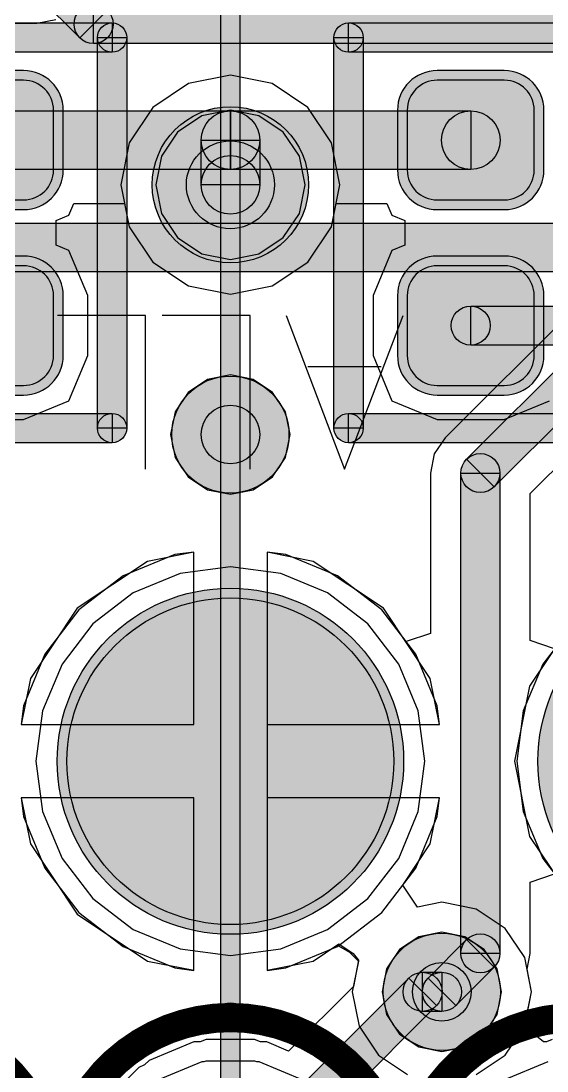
# Model space of a CAD drawing. Header units: millimetres. Extents: x -4 to 157, y -60 to 103.
# Drawn here: x 68.71 to 79.48, y -10.87 to 10.64 of the extents above; entities that cross this region are included whole.
import ezdxf

# ---------------------------------------------------------------- set-up
doc = ezdxf.new("R2010")
doc.units = ezdxf.units.MM
for name, color, linetype, true_color in [('BottomLayer', 5, 'Continuous', 0x0000ff), ('BottomOverlay', 7, 'Continuous', 0x999900), ('BottomPaste', 7, 'Continuous', 0x7f0000), ('BottomSolder', 6, 'Continuous', 0xff00ff), ('Mechanical18', 7, 'Continuous', 0x7f7f00), ('MidLayer1', 7, 'Continuous', 0x7f0000), ('MidLayer2', 7, 'Continuous', 0x3f7f00), ('MultiLayer', 7, 'Continuous', 0xc0c0c0), ('TopLayer', 1, 'Continuous', 0xff0000), ('TopOverlay', 2, 'Continuous', 0xffff00), ('TopSolder', 7, 'Continuous', 0x7f007f)]:
    doc.layers.add(name, color=color, linetype=linetype, true_color=true_color)

msp = doc.modelspace()

# ---------------------------------------------------------------- hatches: boundary and pattern name
at = {"layer": 'BottomLayer', "true_color": 0x0000ff}
for points in [[(66.997, 13.214), (67.562, 13.78), (70.482, 10.86), (69.916, 10.295)], [(70.199, 10.177), (70.199, 10.977), (80.464, 10.977), (80.464, 10.177)], [(68.079, 7.599), (68.079, 8.799), (73, 8.799), (73, 7.599)], [(73, 7.599), (73, 8.799), (77.921, 8.799), (77.921, 7.599)], [(73.6, 7.283), (72.4, 7.283), (72.4, 8.199), (73.6, 8.199)], [(77.921, 3.999), (77.921, 4.799), (82.843, 4.799), (82.843, 3.999)], [(74.464, -12.291), (73.898, -11.725), (76.654, -8.969), (77.22, -9.535)], [(76.937, -9.652), (76.937, -8.852), (77.331, -8.852), (77.331, -9.652)]]:
    msp.add_hatch(color=5, dxfattribs=at).paths.add_polyline_path(points, flags=0)
h = msp.add_hatch(color=5, dxfattribs=at)
edge = h.paths.add_edge_path(flags=0)
edge.add_arc((70.199, 10.577), 0.4, 0, 360)
h = msp.add_hatch(color=5, dxfattribs=at)
edge = h.paths.add_edge_path(flags=0)
edge.add_arc((70.199, 10.577), 0.4, 0, 360)
h = msp.add_hatch(color=5, dxfattribs=at)
edge = h.paths.add_edge_path(flags=0)
edge.add_arc((67.391, 7.587), 0.613, 180, 270)
edge.add_line((67.391, 6.974), (68.766, 6.974))
edge.add_arc((68.766, 7.587), 0.613, 270, 360)
edge.add_line((69.379, 7.587), (69.379, 8.812))
edge.add_arc((68.766, 8.812), 0.613, 0, 90)
edge.add_line((68.766, 9.424), (67.391, 9.424))
edge.add_arc((67.391, 8.812), 0.613, 90, 180)
edge.add_line((66.779, 8.812), (66.779, 7.587))
h = msp.add_hatch(color=5, dxfattribs=at)
edge = h.paths.add_edge_path(flags=0)
edge.add_arc((77.234, 7.587), 0.613, 180, 270)
edge.add_line((77.234, 6.974), (78.609, 6.974))
edge.add_arc((78.609, 7.587), 0.613, 270, 360)
edge.add_line((79.221, 7.587), (79.221, 8.812))
edge.add_arc((78.609, 8.812), 0.613, 0, 90)
edge.add_line((78.609, 9.424), (77.234, 9.424))
edge.add_arc((77.234, 8.812), 0.613, 90, 180)
edge.add_line((76.621, 8.812), (76.621, 7.587))
h = msp.add_hatch(color=5, dxfattribs=at)
edge = h.paths.add_edge_path(flags=0)
edge.add_arc((73, 7.283), 1.6, 0, 360)
h = msp.add_hatch(color=5, dxfattribs=at)
edge = h.paths.add_edge_path(flags=0)
edge.add_arc((73, 8.199), 0.6, 0, 360)
h = msp.add_hatch(color=5, dxfattribs=at)
edge = h.paths.add_edge_path(flags=0)
edge.add_arc((73, 8.199), 0.6, 0, 360)
h = msp.add_hatch(color=5, dxfattribs=at)
edge = h.paths.add_edge_path(flags=0)
edge.add_arc((73, 8.199), 0.6, 0, 360)
h = msp.add_hatch(color=5, dxfattribs=at)
edge = h.paths.add_edge_path(flags=0)
edge.add_arc((77.921, 8.199), 0.6, 0, 360)
h = msp.add_hatch(color=5, dxfattribs=at)
edge = h.paths.add_edge_path(flags=0)
edge.add_arc((73, 7.283), 0.6, 0, 360)
h = msp.add_hatch(color=5, dxfattribs=at)
edge = h.paths.add_edge_path(flags=0)
edge.add_arc((67.391, 3.787), 0.613, 180, 270)
edge.add_line((67.391, 3.174), (68.766, 3.174))
edge.add_arc((68.766, 3.787), 0.613, 270, 360)
edge.add_line((69.379, 3.787), (69.379, 5.012))
edge.add_arc((68.766, 5.012), 0.613, 0, 90)
edge.add_line((68.766, 5.624), (67.391, 5.624))
edge.add_arc((67.391, 5.012), 0.613, 90, 180)
edge.add_line((66.779, 5.012), (66.779, 3.787))
h = msp.add_hatch(color=5, dxfattribs=at)
edge = h.paths.add_edge_path(flags=0)
edge.add_arc((77.234, 3.787), 0.613, 180, 270)
edge.add_line((77.234, 3.174), (78.609, 3.174))
edge.add_arc((78.609, 3.787), 0.613, 270, 360)
edge.add_line((79.221, 3.787), (79.221, 5.012))
edge.add_arc((78.609, 5.012), 0.613, 0, 90)
edge.add_line((78.609, 5.624), (77.234, 5.624))
edge.add_arc((77.234, 5.012), 0.613, 90, 180)
edge.add_line((76.621, 5.012), (76.621, 3.787))
h = msp.add_hatch(color=5, dxfattribs=at)
edge = h.paths.add_edge_path(flags=0)
edge.add_arc((77.921, 4.399), 0.4, 0, 360)
h = msp.add_hatch(color=5, dxfattribs=at)
edge = h.paths.add_edge_path(flags=0)
edge.add_arc((73, 2.165), 1.2, 0, 360)
h = msp.add_hatch(color=5, dxfattribs=at)
edge = h.paths.add_edge_path(flags=0)
edge.add_arc((73, -4.528), 3.346, 0, 360)
h = msp.add_hatch(color=5, dxfattribs=at)
edge = h.paths.add_edge_path(flags=0)
edge.add_arc((77.331, -9.252), 1.2, 0, 360)
h = msp.add_hatch(color=5, dxfattribs=at)
edge = h.paths.add_edge_path(flags=0)
edge.add_arc((76.937, -9.252), 0.4, 0, 360)
h = msp.add_hatch(color=5, dxfattribs=at)
edge = h.paths.add_edge_path(flags=0)
edge.add_arc((76.937, -9.252), 0.4, 0, 360)
h = msp.add_hatch(color=5, dxfattribs=at)
edge = h.paths.add_edge_path(flags=0)
edge.add_arc((77.331, -9.252), 0.4, 0, 360)
at = {"layer": 'BottomOverlay', "true_color": 0x999900}
for points in [[(65.579, 9.999), (65.579, 10.599), (70.579, 10.599), (70.579, 9.999)], [(75.421, 9.999), (75.421, 10.599), (80.421, 10.599), (80.421, 9.999)], [(70.879, 2.299), (70.279, 2.299), (70.279, 10.299), (70.879, 10.299)], [(75.721, 2.299), (75.121, 2.299), (75.121, 10.299), (75.721, 10.299)], [(65.579, 1.999), (65.579, 2.599), (70.579, 2.599), (70.579, 1.999)], [(75.421, 1.999), (75.421, 2.599), (80.421, 2.599), (80.421, 1.999)]]:
    msp.add_hatch(color=54, dxfattribs=at).paths.add_polyline_path(points, flags=0)
h = msp.add_hatch(color=54, dxfattribs=at)
edge = h.paths.add_edge_path(flags=0)
edge.add_arc((70.579, 10.299), 0.3, 0, 360)
h = msp.add_hatch(color=54, dxfattribs=at)
edge = h.paths.add_edge_path(flags=0)
edge.add_arc((70.579, 10.299), 0.3, 0, 360)
h = msp.add_hatch(color=54, dxfattribs=at)
edge = h.paths.add_edge_path(flags=0)
edge.add_arc((75.421, 10.299), 0.3, 0, 360)
h = msp.add_hatch(color=54, dxfattribs=at)
edge = h.paths.add_edge_path(flags=0)
edge.add_arc((75.421, 10.299), 0.3, 0, 360)
h = msp.add_hatch(color=54, dxfattribs=at)
edge = h.paths.add_edge_path(flags=0)
edge.add_arc((70.579, 2.299), 0.3, 0, 360)
h = msp.add_hatch(color=54, dxfattribs=at)
edge = h.paths.add_edge_path(flags=0)
edge.add_arc((70.579, 2.299), 0.3, 0, 360)
h = msp.add_hatch(color=54, dxfattribs=at)
edge = h.paths.add_edge_path(flags=0)
edge.add_arc((75.421, 2.299), 0.3, 0, 360)
h = msp.add_hatch(color=54, dxfattribs=at)
edge = h.paths.add_edge_path(flags=0)
edge.add_arc((75.421, 2.299), 0.3, 0, 360)
h = msp.add_hatch(color=54, dxfattribs=at)
edge = h.paths.add_edge_path(flags=0)
edge.add_arc((73, -9.779), 0.3, 0, 360)
h = msp.add_hatch(color=54, dxfattribs=at)
edge = h.paths.add_edge_path(flags=0)
edge.add_arc((73, -9.779), 0.3, 0, 360)
at = {"layer": 'BottomPaste', "true_color": 0x7f0000}
h = msp.add_hatch(color=16, dxfattribs=at)
edge = h.paths.add_edge_path(flags=0)
edge.add_arc((67.391, 7.587), 0.613, 180, 270)
edge.add_line((67.391, 6.974), (68.766, 6.974))
edge.add_arc((68.766, 7.587), 0.613, 270, 360)
edge.add_line((69.379, 7.587), (69.379, 8.812))
edge.add_arc((68.766, 8.812), 0.613, 0, 90)
edge.add_line((68.766, 9.424), (67.391, 9.424))
edge.add_arc((67.391, 8.812), 0.613, 90, 180)
edge.add_line((66.779, 8.812), (66.779, 7.587))
h = msp.add_hatch(color=16, dxfattribs=at)
edge = h.paths.add_edge_path(flags=0)
edge.add_arc((77.234, 7.587), 0.613, 180, 270)
edge.add_line((77.234, 6.974), (78.609, 6.974))
edge.add_arc((78.609, 7.587), 0.613, 270, 360)
edge.add_line((79.221, 7.587), (79.221, 8.812))
edge.add_arc((78.609, 8.812), 0.613, 0, 90)
edge.add_line((78.609, 9.424), (77.234, 9.424))
edge.add_arc((77.234, 8.812), 0.613, 90, 180)
edge.add_line((76.621, 8.812), (76.621, 7.587))
h = msp.add_hatch(color=16, dxfattribs=at)
edge = h.paths.add_edge_path(flags=0)
edge.add_arc((67.391, 3.787), 0.613, 180, 270)
edge.add_line((67.391, 3.174), (68.766, 3.174))
edge.add_arc((68.766, 3.787), 0.613, 270, 360)
edge.add_line((69.379, 3.787), (69.379, 5.012))
edge.add_arc((68.766, 5.012), 0.613, 0, 90)
edge.add_line((68.766, 5.624), (67.391, 5.624))
edge.add_arc((67.391, 5.012), 0.613, 90, 180)
edge.add_line((66.779, 5.012), (66.779, 3.787))
h = msp.add_hatch(color=16, dxfattribs=at)
edge = h.paths.add_edge_path(flags=0)
edge.add_arc((77.234, 3.787), 0.613, 180, 270)
edge.add_line((77.234, 3.174), (78.609, 3.174))
edge.add_arc((78.609, 3.787), 0.613, 270, 360)
edge.add_line((79.221, 3.787), (79.221, 5.012))
edge.add_arc((78.609, 5.012), 0.613, 0, 90)
edge.add_line((78.609, 5.624), (77.234, 5.624))
edge.add_arc((77.234, 5.012), 0.613, 90, 180)
edge.add_line((76.621, 5.012), (76.621, 3.787))
at = {"layer": 'BottomSolder', "true_color": 0xff00ff}
h = msp.add_hatch(color=6, dxfattribs=at)
edge = h.paths.add_edge_path(flags=0)
edge.add_arc((67.391, 7.587), 0.812, 180, 270)
edge.add_line((67.391, 6.774), (68.766, 6.774))
edge.add_arc((68.766, 7.587), 0.812, 270, 360)
edge.add_line((69.579, 7.587), (69.579, 8.812))
edge.add_arc((68.766, 8.812), 0.812, 0, 90)
edge.add_line((68.766, 9.624), (67.391, 9.624))
edge.add_arc((67.391, 8.812), 0.812, 90, 180)
edge.add_line((66.579, 8.812), (66.579, 7.587))
h = msp.add_hatch(color=6, dxfattribs=at)
edge = h.paths.add_edge_path(flags=0)
edge.add_arc((77.234, 7.587), 0.812, 180, 270)
edge.add_line((77.234, 6.774), (78.609, 6.774))
edge.add_arc((78.609, 7.587), 0.812, 270, 360)
edge.add_line((79.421, 7.587), (79.421, 8.812))
edge.add_arc((78.609, 8.812), 0.812, 0, 90)
edge.add_line((78.609, 9.624), (77.234, 9.624))
edge.add_arc((77.234, 8.812), 0.812, 90, 180)
edge.add_line((76.421, 8.812), (76.421, 7.587))
h = msp.add_hatch(color=6, dxfattribs=at)
edge = h.paths.add_edge_path(flags=0)
edge.add_arc((67.391, 3.787), 0.812, 180, 270)
edge.add_line((67.391, 2.974), (68.766, 2.974))
edge.add_arc((68.766, 3.787), 0.812, 270, 360)
edge.add_line((69.579, 3.787), (69.579, 5.012))
edge.add_arc((68.766, 5.012), 0.812, 0, 90)
edge.add_line((68.766, 5.824), (67.391, 5.824))
edge.add_arc((67.391, 5.012), 0.812, 90, 180)
edge.add_line((66.579, 5.012), (66.579, 3.787))
h = msp.add_hatch(color=6, dxfattribs=at)
edge = h.paths.add_edge_path(flags=0)
edge.add_arc((77.234, 3.787), 0.812, 180, 270)
edge.add_line((77.234, 2.974), (78.609, 2.974))
edge.add_arc((78.609, 3.787), 0.812, 270, 360)
edge.add_line((79.421, 3.787), (79.421, 5.012))
edge.add_arc((78.609, 5.012), 0.812, 0, 90)
edge.add_line((78.609, 5.824), (77.234, 5.824))
edge.add_arc((77.234, 5.012), 0.812, 90, 180)
edge.add_line((76.421, 5.012), (76.421, 3.787))
h = msp.add_hatch(color=6, dxfattribs=at)
edge = h.paths.add_edge_path(flags=0)
edge.add_arc((73, -4.528), 3.546, 0, 360)
h = msp.add_hatch(color=6, dxfattribs=at)
edge = h.paths.add_edge_path(flags=0)
edge.add_arc((82.843, -4.528), 3.546, 0, 360)
at = {"layer": 'Mechanical18', "true_color": 0x7f7f00}
msp.add_hatch(color=56, dxfattribs=at).paths.add_polyline_path([(73.197, -37.811), (72.803, -37.811), (72.803, 25), (73.197, 25)], flags=0)
at = {"layer": 'MidLayer1', "true_color": 0x7f0000}
h = msp.add_hatch(color=16, dxfattribs=at)
edge = h.paths.add_edge_path(flags=0)
edge.add_arc((73, 7.283), 0.9, 0, 360)
h = msp.add_hatch(color=16, dxfattribs=at)
edge = h.paths.add_edge_path(flags=0)
edge.add_arc((73, 2.165), 1.2, 0, 360)
h = msp.add_hatch(color=16, dxfattribs=at)
edge = h.paths.add_edge_path(flags=0)
edge.add_arc((73, -4.528), 3.346, 0, 360)
h = msp.add_hatch(color=16, dxfattribs=at)
edge = h.paths.add_edge_path(flags=0)
edge.add_arc((77.331, -9.252), 0.6, 0, 360)
at = {"layer": 'MidLayer2', "true_color": 0x3f7f00}
h = msp.add_hatch(color=76, dxfattribs=at)
edge = h.paths.add_edge_path(flags=0)
edge.add_arc((73, 7.283), 1.6, 0, 360)
h = msp.add_hatch(color=76, dxfattribs=at)
edge = h.paths.add_edge_path(flags=0)
edge.add_arc((73, 2.165), 0.6, 0, 360)
h = msp.add_hatch(color=76, dxfattribs=at)
edge = h.paths.add_edge_path(flags=0)
edge.add_arc((73, -4.528), 3.346, 0, 360)
h = msp.add_hatch(color=76, dxfattribs=at)
edge = h.paths.add_edge_path(flags=0)
edge.add_arc((77.331, -9.252), 0.6, 0, 360)
at = {"layer": 'MultiLayer', "true_color": 0xc0c0c0}
h = msp.add_hatch(color=9, dxfattribs=at)
edge = h.paths.add_edge_path(flags=0)
edge.add_arc((73, -4.528), 3.346, 0, 360)
at = {"layer": 'TopLayer', "true_color": 0xff0000}
h = msp.add_hatch(color=1, dxfattribs=at)
edge = h.paths.add_edge_path(flags=0)
edge.add_arc((73, 7.283), 1.6, 0, 360)
for points in [[(78.401, 1.095), (77.835, 1.661), (80.985, 4.81), (81.551, 4.245)], [(78.518, -8.464), (77.718, -8.464), (77.718, 1.378), (78.518, 1.378)], [(77.614, -9.535), (77.048, -8.969), (77.835, -8.182), (78.401, -8.747)]]:
    msp.add_hatch(color=1, dxfattribs=at).paths.add_polyline_path(points, flags=0)
h = msp.add_hatch(color=1, dxfattribs=at)
edge = h.paths.add_edge_path(flags=0)
edge.add_arc((73, 2.165), 1.2, 0, 360)
h = msp.add_hatch(color=1, dxfattribs=at)
edge = h.paths.add_edge_path(flags=0)
edge.add_arc((78.118, 1.378), 0.4, 0, 360)
h = msp.add_hatch(color=1, dxfattribs=at)
edge = h.paths.add_edge_path(flags=0)
edge.add_arc((78.118, 1.378), 0.4, 0, 360)
h = msp.add_hatch(color=1, dxfattribs=at)
edge = h.paths.add_edge_path(flags=0)
edge.add_arc((73, -4.528), 3.346, 0, 360)
h = msp.add_hatch(color=1, dxfattribs=at)
edge = h.paths.add_edge_path(flags=0)
edge.add_arc((77.331, -9.252), 1.2, 0, 360)
h = msp.add_hatch(color=1, dxfattribs=at)
edge = h.paths.add_edge_path(flags=0)
edge.add_arc((78.118, -8.464), 0.4, 0, 360)
h = msp.add_hatch(color=1, dxfattribs=at)
edge = h.paths.add_edge_path(flags=0)
edge.add_arc((78.118, -8.464), 0.4, 0, 360)
h = msp.add_hatch(color=1, dxfattribs=at)
edge = h.paths.add_edge_path(flags=0)
edge.add_arc((77.331, -9.252), 0.4, 0, 360)
at = {"layer": 'TopOverlay', "true_color": 0xffff00}
msp.add_hatch(color=2, dxfattribs=at).paths.add_polyline_path([(62, 5.5), (62, 6.5), (84, 6.5), (84, 5.5)], flags=0)
at = {"layer": 'TopSolder', "true_color": 0x7f007f}
h = msp.add_hatch(color=216, dxfattribs=at)
edge = h.paths.add_edge_path(flags=0)
edge.add_arc((73, -4.528), 3.546, 0, 360)
h = msp.add_hatch(color=216, dxfattribs=at)
edge = h.paths.add_edge_path(flags=0)
edge.add_arc((82.843, -4.528), 3.546, 0, 360)

# ---------------------------------------------------------------- linework, layer by layer
at = {"layer": 'BottomLayer', "color": 5, "true_color": 0x0000ff}
for p, q in [((69.916, 10.295), (66.997, 13.214)), ((70.199, 10.177), (70.199, 10.977)), ((70.482, 10.86), (69.916, 10.295)), ((80.464, 10.177), (70.199, 10.177)), ((68.766, 9.424), (67.391, 9.424)), ((78.609, 9.424), (77.234, 9.424)), ((68.079, 8.799), (73, 8.799)), ((69.379, 7.587), (69.379, 8.812)), ((73, 8.799), (73, 7.599)), ((73, 7.599), (73, 8.799)), ((73, 8.799), (77.921, 8.799)), ((76.621, 8.812), (76.621, 7.587)), ((77.921, 8.799), (77.921, 7.599)), ((79.221, 7.587), (79.221, 8.812)), ((72.4, 7.283), (72.4, 8.199)), ((72.4, 8.199), (73.6, 8.199)), ((73.6, 8.199), (73.6, 7.283)), ((73, 7.599), (68.079, 7.599)), ((77.921, 7.599), (73, 7.599)), ((73.6, 7.283), (72.4, 7.283)), ((67.391, 6.974), (68.766, 6.974)), ((77.234, 6.974), (78.609, 6.974)), ((68.766, 5.624), (67.391, 5.624)), ((78.609, 5.624), (77.234, 5.624)), ((69.379, 3.787), (69.379, 5.012)), ((76.621, 5.012), (76.621, 3.787)), ((79.221, 3.787), (79.221, 5.012)), ((77.921, 3.999), (77.921, 4.799)), ((77.921, 4.799), (82.843, 4.799)), ((82.843, 3.999), (77.921, 3.999)), ((67.391, 3.174), (68.766, 3.174)), ((77.234, 3.174), (78.609, 3.174)), ((73.898, -11.725), (76.654, -8.969)), ((76.654, -8.969), (77.22, -9.535)), ((76.937, -9.652), (76.937, -8.852)), ((76.937, -8.852), (77.331, -8.852)), ((77.331, -8.852), (77.331, -9.652)), ((77.22, -9.535), (74.464, -12.291)), ((77.331, -9.652), (76.937, -9.652))]:
    msp.add_line(p, q, dxfattribs=at)
at = {"layer": 'BottomLayer'}
for p, q in [((69.694, 6.659), (69.794, 6.9)), ((69.794, 6.9), (70.833, 6.9)), ((70.833, 6.9), (70.928, 6.425)), ((75.072, 6.425), (75.167, 6.9)), ((75.167, 6.9), (76.206, 6.9)), ((76.206, 6.9), (76.306, 6.659)), ((69.43, 6.549), (69.694, 6.659)), ((69.43, 6.049), (69.43, 6.549)), ((76.306, 6.659), (76.57, 6.549)), ((76.57, 6.549), (76.57, 6.049)), ((70.928, 6.425), (71.414, 5.697)), ((74.586, 5.697), (75.072, 6.425)), ((69.694, 5.94), (69.43, 6.049)), ((76.57, 6.049), (76.306, 5.94)), ((70.079, 5.012), (69.694, 5.94)), ((76.306, 5.94), (75.921, 5.012)), ((71.414, 5.697), (72.142, 5.211)), ((73.858, 5.211), (74.586, 5.697)), ((72.142, 5.211), (73, 5.04)), ((73, 5.04), (73.858, 5.211)), ((70.079, 3.787), (70.079, 5.012)), ((75.921, 5.012), (75.921, 3.787)), ((69.694, 2.859), (70.079, 3.787)), ((75.921, 3.787), (76.306, 2.859)), ((68.766, 2.474), (69.694, 2.859)), ((76.306, 2.859), (77.234, 2.474)), ((78.609, 2.474), (79.537, 2.859)), ((67.391, 2.474), (68.766, 2.474)), ((77.234, 2.474), (78.609, 2.474)), ((72.25, -0.245), (71.304, -0.433)), ((72.25, -3.778), (72.25, -0.245)), ((74.696, -0.433), (73.75, -0.245)), ((73.75, -0.245), (73.75, -3.778)), ((71.304, -0.433), (69.866, -1.394)), ((76.134, -1.394), (74.696, -0.433)), ((69.866, -1.394), (68.906, -2.832)), ((77.094, -2.832), (76.134, -1.394)), ((79.997, -1.682), (79.125, -2.988)), ((68.906, -2.832), (68.718, -3.778)), ((77.282, -3.778), (77.094, -2.832)), ((79.125, -2.988), (78.819, -4.528)), ((68.718, -3.778), (72.25, -3.778)), ((73.75, -3.778), (77.282, -3.778)), ((78.819, -4.528), (79.125, -6.067)), ((72.25, -5.278), (68.718, -5.278)), ((68.718, -5.278), (68.906, -6.223)), ((72.25, -8.81), (72.25, -5.278)), ((77.282, -5.278), (73.75, -5.278)), ((73.75, -5.278), (73.75, -8.81)), ((77.094, -6.223), (77.282, -5.278)), ((68.906, -6.223), (69.866, -7.661)), ((76.531, -7.066), (77.094, -6.223)), ((79.125, -6.067), (79.997, -7.373)), ((76.832, -7.516), (76.531, -7.066)), ((77.331, -7.417), (76.832, -7.516)), ((78.033, -7.556), (77.331, -7.417)), ((69.866, -7.661), (71.304, -8.622)), ((78.628, -7.954), (78.033, -7.556)), ((79.026, -8.55), (78.628, -7.954)), ((74.696, -8.622), (75.219, -8.272)), ((75.219, -8.272), (75.511, -8.466)), ((75.511, -8.466), (75.625, -8.603)), ((75.625, -8.603), (75.518, -9.141)), ((79.166, -9.252), (79.026, -8.55)), ((71.304, -8.622), (72.25, -8.81)), ((73.75, -8.81), (74.696, -8.622)), ((75.518, -9.141), (74.193, -10.465)), ((79.045, -9.861), (79.166, -9.252)), ((79.237, -10.133), (79.045, -9.861)), ((72.254, -10.279), (71.335, -10.66)), ((72.384, -10.279), (72.254, -10.279)), ((72.503, -10.23), (72.384, -10.279)), ((73, -10.23), (72.503, -10.23)), ((73.497, -10.23), (73, -10.23)), ((73.617, -10.279), (73.497, -10.23)), ((73.746, -10.279), (73.617, -10.279)), ((74.193, -10.465), (73.746, -10.279)), ((79.41, -10.279), (79.237, -10.133)), ((79.47, -10.279), (79.41, -10.279)), ((79.59, -10.23), (79.47, -10.279)), ((71.244, -10.751), (71.125, -10.801)), ((71.335, -10.66), (71.244, -10.751)), ((71.125, -10.801), (70.421, -11.504))]:
    msp.add_line(p, q, dxfattribs=at)
for centre, radius in [((70.199, 10.577), 0.4), ((70.199, 10.577), 0.4), ((73, 8.199), 0.6), ((73, 8.199), 0.6), ((73, 8.199), 0.6), ((77.921, 8.199), 0.6), ((73, 7.283), 0.6), ((77.921, 4.399), 0.4), ((76.937, -9.252), 0.4), ((76.937, -9.252), 0.4), ((77.331, -9.252), 0.4)]:
    msp.add_circle(centre, radius, dxfattribs=at)
at = {"layer": 'BottomLayer', "color": 5, "true_color": 0x0000ff}
for centre, radius in [((73, 7.283), 1.6), ((73, 2.165), 1.2), ((73, -4.528), 3.346), ((77.331, -9.252), 1.2)]:
    msp.add_circle(centre, radius, dxfattribs=at)
for centre, start, end in [((68.766, 8.812), 0, 90), ((77.234, 8.812), 90, 180), ((78.609, 8.812), 0, 90), ((68.766, 7.587), 270, 0), ((77.234, 7.587), 180, 270), ((78.609, 7.587), 270, 0), ((68.766, 5.012), 0, 90), ((77.234, 5.012), 90, 180), ((78.609, 5.012), 0, 90), ((68.766, 3.787), 270, 0), ((77.234, 3.787), 180, 270), ((78.609, 3.787), 270, 0)]:
    msp.add_arc(centre, 0.613, start, end, dxfattribs=at)
at = {"layer": 'BottomOverlay', "color": 54, "true_color": 0x999900}
for p, q in [((65.579, 10.599), (70.579, 10.599)), ((70.579, 10.599), (70.579, 9.999)), ((75.421, 9.999), (75.421, 10.599)), ((75.421, 10.599), (80.421, 10.599)), ((70.279, 2.299), (70.279, 10.299)), ((70.279, 10.299), (70.879, 10.299)), ((70.879, 10.299), (70.879, 2.299)), ((75.121, 2.299), (75.121, 10.299)), ((75.121, 10.299), (75.721, 10.299)), ((75.721, 10.299), (75.721, 2.299)), ((70.579, 9.999), (65.579, 9.999)), ((80.421, 9.999), (75.421, 9.999)), ((65.579, 2.599), (70.579, 2.599)), ((70.579, 2.599), (70.579, 1.999)), ((75.421, 1.999), (75.421, 2.599)), ((75.421, 2.599), (80.421, 2.599)), ((70.879, 2.299), (70.279, 2.299)), ((75.721, 2.299), (75.121, 2.299)), ((70.579, 1.999), (65.579, 1.999)), ((80.421, 1.999), (75.421, 1.999))]:
    msp.add_line(p, q, dxfattribs=at)
at = {"layer": 'BottomOverlay'}
for points in [[(65.913, -9.779, 0.6, 0.6, -0.414214), (69.413, -13.279, 0.6, 0.6, 0)], [(69.5, -13.279, 0.6, 0.6, -0.414214), (73, -9.779, 0.6, 0.6, 0)], [(73, -9.779, 0.6, 0.6, -0.414214), (76.5, -13.279, 0.6, 0.6, 0)], [(76.587, -13.279, 0.6, 0.6, -0.414214), (80.087, -9.779, 0.6, 0.6, 0)]]:
    msp.add_lwpolyline(points, format="xyseb", dxfattribs=at)
for centre in [(70.579, 10.299), (70.579, 10.299), (75.421, 10.299), (75.421, 10.299), (70.579, 2.299), (70.579, 2.299), (75.421, 2.299), (75.421, 2.299), (73, -9.779), (73, -9.779)]:
    msp.add_circle(centre, 0.3, dxfattribs=at)
at = {"layer": 'BottomPaste', "color": 16, "true_color": 0x7f0000}
for p, q in [((68.766, 9.424), (67.391, 9.424)), ((78.609, 9.424), (77.234, 9.424)), ((69.379, 7.587), (69.379, 8.812)), ((76.621, 8.812), (76.621, 7.587)), ((79.221, 7.587), (79.221, 8.812)), ((67.391, 6.974), (68.766, 6.974)), ((77.234, 6.974), (78.609, 6.974)), ((68.766, 5.624), (67.391, 5.624)), ((78.609, 5.624), (77.234, 5.624)), ((69.379, 3.787), (69.379, 5.012)), ((76.621, 5.012), (76.621, 3.787)), ((79.221, 3.787), (79.221, 5.012)), ((67.391, 3.174), (68.766, 3.174)), ((77.234, 3.174), (78.609, 3.174))]:
    msp.add_line(p, q, dxfattribs=at)
for centre, start, end in [((68.766, 8.812), 0, 90), ((77.234, 8.812), 90, 180), ((78.609, 8.812), 0, 90), ((68.766, 7.587), 270, 0), ((77.234, 7.587), 180, 270), ((78.609, 7.587), 270, 0), ((68.766, 5.012), 0, 90), ((77.234, 5.012), 90, 180), ((78.609, 5.012), 0, 90), ((68.766, 3.787), 270, 0), ((77.234, 3.787), 180, 270), ((78.609, 3.787), 270, 0)]:
    msp.add_arc(centre, 0.613, start, end, dxfattribs=at)
at = {"layer": 'BottomSolder', "color": 6, "true_color": 0xff00ff}
for p, q in [((68.766, 9.624), (67.391, 9.624)), ((78.609, 9.624), (77.234, 9.624)), ((69.579, 7.587), (69.579, 8.812)), ((76.421, 8.812), (76.421, 7.587)), ((79.421, 7.587), (79.421, 8.812)), ((67.391, 6.774), (68.766, 6.774)), ((77.234, 6.774), (78.609, 6.774)), ((68.766, 5.824), (67.391, 5.824)), ((78.609, 5.824), (77.234, 5.824)), ((69.579, 3.787), (69.579, 5.012)), ((76.421, 5.012), (76.421, 3.787)), ((79.421, 3.787), (79.421, 5.012)), ((67.391, 2.974), (68.766, 2.974)), ((77.234, 2.974), (78.609, 2.974))]:
    msp.add_line(p, q, dxfattribs=at)
at = {"layer": 'BottomSolder'}
for p, q in [((71.501, -11.06), (72.42, -10.679)), ((72.42, -10.679), (72.463, -10.679)), ((72.463, -10.679), (72.503, -10.663)), ((72.503, -10.663), (73, -10.663)), ((73, -10.663), (73.497, -10.663)), ((73.497, -10.663), (73.537, -10.679)), ((73.537, -10.679), (73.58, -10.679)), ((73.58, -10.679), (74.499, -11.06)), ((78.588, -11.06), (79.507, -10.679))]:
    msp.add_line(p, q, dxfattribs=at)
at = {"layer": 'BottomSolder', "color": 6, "true_color": 0xff00ff}
for centre in [(73, -4.528), (82.843, -4.528)]:
    msp.add_circle(centre, 3.546, dxfattribs=at)
for centre, start, end in [((68.766, 8.812), 0, 90), ((77.234, 8.812), 90, 180), ((78.609, 8.812), 0, 90), ((68.766, 7.587), 270, 0), ((77.234, 7.587), 180, 270), ((78.609, 7.587), 270, 0), ((68.766, 5.012), 0, 90), ((77.234, 5.012), 90, 180), ((78.609, 5.012), 0, 90), ((68.766, 3.787), 270, 0), ((77.234, 3.787), 180, 270), ((78.609, 3.787), 270, 0)]:
    msp.add_arc(centre, 0.812, start, end, dxfattribs=at)
at = {"layer": 'Mechanical18', "color": 56, "true_color": 0x7f7f00}
for p, q in [((72.803, -37.811), (72.803, 25)), ((73.197, 25), (73.197, -37.811))]:
    msp.add_line(p, q, dxfattribs=at)
at = {"layer": 'MidLayer1'}
for p, q in [((72.415, 8.696), (71.919, 8.365)), ((73, 8.813), (72.415, 8.696)), ((73.585, 8.696), (73, 8.813)), ((74.081, 8.365), (73.585, 8.696)), ((71.919, 8.365), (71.587, 7.869)), ((74.413, 7.869), (74.081, 8.365)), ((71.587, 7.869), (71.471, 7.283)), ((74.529, 7.283), (74.413, 7.869)), ((71.471, 7.283), (71.587, 6.698)), ((74.413, 6.698), (74.529, 7.283)), ((71.587, 6.698), (71.919, 6.202)), ((74.081, 6.202), (74.413, 6.698)), ((71.919, 6.202), (72.415, 5.87)), ((73.585, 5.87), (74.081, 6.202)), ((72.415, 5.87), (73, 5.754)), ((73, 5.754), (73.585, 5.87)), ((71.865, -0.293), (70.808, -0.731)), ((72.25, -0.242), (71.865, -0.293)), ((72.25, -3.778), (72.25, -0.242)), ((74.135, -0.293), (73.75, -0.242)), ((73.75, -0.242), (73.75, -3.778)), ((75.192, -0.731), (74.135, -0.293)), ((70.808, -0.731), (69.9, -1.428)), ((76.1, -1.428), (75.192, -0.731)), ((69.9, -1.428), (69.203, -2.336)), ((76.797, -2.336), (76.1, -1.428)), ((80.028, -1.713), (79.395, -2.537)), ((69.203, -2.336), (68.765, -3.393)), ((77.235, -3.393), (76.797, -2.336)), ((79.395, -2.537), (78.998, -3.497)), ((68.765, -3.393), (68.715, -3.778)), ((77.285, -3.778), (77.235, -3.393)), ((78.998, -3.497), (78.862, -4.528)), ((68.715, -3.778), (72.25, -3.778)), ((73.75, -3.778), (77.285, -3.778)), ((78.862, -4.528), (78.998, -5.558)), ((72.25, -5.278), (68.715, -5.278)), ((68.715, -5.278), (68.765, -5.662)), ((72.25, -8.813), (72.25, -5.278)), ((77.285, -5.278), (73.75, -5.278)), ((73.75, -5.278), (73.75, -8.813)), ((77.235, -5.662), (77.285, -5.278)), ((78.998, -5.558), (79.395, -6.518)), ((68.765, -5.662), (69.203, -6.72)), ((76.797, -6.72), (77.235, -5.662)), ((79.395, -6.518), (80.028, -7.342)), ((69.203, -6.72), (69.9, -7.627)), ((76.1, -7.627), (76.797, -6.72)), ((69.9, -7.627), (70.808, -8.324)), ((75.192, -8.324), (76.1, -7.627)), ((76.862, -8.122), (76.466, -8.387)), ((77.331, -8.028), (76.862, -8.122)), ((77.799, -8.122), (77.331, -8.028)), ((78.196, -8.387), (77.799, -8.122)), ((70.808, -8.324), (71.865, -8.762)), ((74.135, -8.762), (75.192, -8.324)), ((76.466, -8.387), (76.2, -8.784)), ((78.461, -8.784), (78.196, -8.387)), ((71.865, -8.762), (72.25, -8.813)), ((73.75, -8.813), (74.135, -8.762)), ((76.2, -8.784), (76.107, -9.252)), ((78.554, -9.252), (78.461, -8.784)), ((76.107, -9.252), (76.2, -9.72)), ((78.461, -9.72), (78.554, -9.252)), ((76.2, -9.72), (76.466, -10.117)), ((78.196, -10.117), (78.461, -9.72)), ((76.466, -10.117), (76.862, -10.382)), ((77.799, -10.382), (78.196, -10.117)), ((76.862, -10.382), (77.331, -10.475)), ((77.331, -10.475), (77.799, -10.382))]:
    msp.add_line(p, q, dxfattribs=at)
at = {"layer": 'MidLayer1', "color": 16, "true_color": 0x7f0000}
for centre, radius in [((73, 7.283), 0.9), ((73, 2.165), 1.2), ((73, -4.528), 3.346), ((77.331, -9.252), 0.6)]:
    msp.add_circle(centre, radius, dxfattribs=at)
at = {"layer": 'MidLayer2'}
for p, q in [((72.532, 3.296), (72.135, 3.03)), ((73, 3.389), (72.532, 3.296)), ((73.468, 3.296), (73, 3.389)), ((73.865, 3.03), (73.468, 3.296)), ((72.135, 3.03), (71.87, 2.634)), ((74.13, 2.634), (73.865, 3.03)), ((71.87, 2.634), (71.776, 2.165)), ((74.224, 2.165), (74.13, 2.634)), ((71.776, 2.165), (71.87, 1.697)), ((74.13, 1.697), (74.224, 2.165)), ((71.87, 1.697), (72.135, 1.3)), ((73.865, 1.3), (74.13, 1.697)), ((72.135, 1.3), (72.532, 1.035)), ((73.468, 1.035), (73.865, 1.3)), ((72.532, 1.035), (73, 0.942)), ((73, 0.942), (73.468, 1.035)), ((73, -0.547), (71.97, -0.683)), ((74.03, -0.683), (73, -0.547)), ((71.97, -0.683), (71.01, -1.08)), ((74.99, -1.08), (74.03, -0.683)), ((71.01, -1.08), (70.185, -1.713)), ((75.815, -1.713), (74.99, -1.08)), ((70.185, -1.713), (69.553, -2.537)), ((76.447, -2.537), (75.815, -1.713)), ((80.028, -1.713), (79.395, -2.537)), ((69.553, -2.537), (69.155, -3.497)), ((76.845, -3.497), (76.447, -2.537)), ((79.395, -2.537), (78.998, -3.497)), ((69.155, -3.497), (69.019, -4.528)), ((76.981, -4.528), (76.845, -3.497)), ((78.998, -3.497), (78.862, -4.528)), ((69.019, -4.528), (69.155, -5.558)), ((76.845, -5.558), (76.981, -4.528)), ((78.862, -4.528), (78.998, -5.558)), ((69.155, -5.558), (69.553, -6.518)), ((76.447, -6.518), (76.845, -5.558)), ((78.998, -5.558), (79.395, -6.518)), ((69.553, -6.518), (70.185, -7.342)), ((75.815, -7.342), (76.447, -6.518)), ((79.395, -6.518), (80.028, -7.342)), ((70.185, -7.342), (71.01, -7.975)), ((74.99, -7.975), (75.815, -7.342)), ((71.01, -7.975), (71.97, -8.372)), ((74.03, -8.372), (74.99, -7.975)), ((76.862, -8.122), (76.466, -8.387)), ((77.331, -8.028), (76.862, -8.122)), ((77.799, -8.122), (77.331, -8.028)), ((78.196, -8.387), (77.799, -8.122)), ((71.97, -8.372), (73, -8.508)), ((73, -8.508), (74.03, -8.372)), ((76.466, -8.387), (76.2, -8.784)), ((78.461, -8.784), (78.196, -8.387)), ((76.2, -8.784), (76.107, -9.252)), ((78.554, -9.252), (78.461, -8.784)), ((76.107, -9.252), (76.2, -9.72)), ((78.461, -9.72), (78.554, -9.252)), ((76.2, -9.72), (76.466, -10.117)), ((78.196, -10.117), (78.461, -9.72)), ((76.466, -10.117), (76.862, -10.382)), ((77.799, -10.382), (78.196, -10.117)), ((76.862, -10.382), (77.331, -10.475)), ((77.331, -10.475), (77.799, -10.382))]:
    msp.add_line(p, q, dxfattribs=at)
at = {"layer": 'MidLayer2', "color": 76, "true_color": 0x3f7f00}
for centre, radius in [((73, 7.283), 1.6), ((73, 2.165), 0.6), ((73, -4.528), 3.346), ((77.331, -9.252), 0.6)]:
    msp.add_circle(centre, radius, dxfattribs=at)
at = {"layer": 'MultiLayer', "color": 9, "true_color": 0xc0c0c0}
msp.add_circle((73, -4.528), 3.346, dxfattribs=at)
at = {"layer": 'TopLayer'}
for p, q in [((61.684, 10.595), (69.038, 10.595)), ((69.038, 10.595), (69.428, 10.672)), ((73, 9.527), (72.142, 9.356)), ((73.858, 9.356), (73, 9.527)), ((72.142, 9.356), (71.414, 8.87)), ((74.586, 8.87), (73.858, 9.356)), ((71.414, 8.87), (70.928, 8.142)), ((75.072, 8.142), (74.586, 8.87)), ((70.928, 8.142), (70.757, 7.283)), ((75.243, 7.283), (75.072, 8.142)), ((70.757, 7.283), (70.928, 6.425)), ((75.072, 6.425), (75.243, 7.283)), ((70.928, 6.425), (71.414, 5.697)), ((74.586, 5.697), (75.072, 6.425)), ((71.414, 5.697), (72.142, 5.211)), ((73.858, 5.211), (74.586, 5.697)), ((72.142, 5.211), (73, 5.04)), ((73, 5.04), (73.858, 5.211)), ((80.248, 4.95), (77.397, 2.099)), ((79.138, 0.956), (81.989, 3.807)), ((77.397, 2.099), (77.176, 1.768)), ((77.176, 1.768), (77.099, 1.378)), ((77.099, 1.378), (77.099, -1.908)), ((79.138, -2.052), (79.138, 0.956)), ((71.865, -0.293), (70.808, -0.731)), ((72.25, -0.242), (71.865, -0.293)), ((72.25, -3.778), (72.25, -0.242)), ((74.135, -0.293), (73.75, -0.242)), ((73.75, -0.242), (73.75, -4.528)), ((75.192, -0.731), (74.135, -0.293)), ((70.808, -0.731), (69.9, -1.428)), ((76.1, -1.428), (75.192, -0.731)), ((69.9, -1.428), (69.203, -2.336)), ((76.599, -2.077), (76.1, -1.428)), ((77.099, -1.908), (76.599, -2.077)), ((79.638, -2.221), (79.138, -2.052)), ((69.203, -2.336), (68.765, -3.393)), ((68.765, -3.393), (68.715, -3.778)), ((68.715, -3.778), (72.25, -3.778)), ((73.75, -4.528), (73.75, -8.813)), ((72.25, -5.278), (68.715, -5.278)), ((68.715, -5.278), (68.765, -5.662)), ((72.25, -8.813), (72.25, -5.278)), ((68.765, -5.662), (69.203, -6.72)), ((69.203, -6.72), (69.9, -7.627)), ((79.138, -7.003), (79.638, -6.834)), ((79.138, -8.464), (79.138, -7.003)), ((69.9, -7.627), (70.808, -8.324)), ((70.808, -8.324), (71.865, -8.762)), ((74.135, -8.762), (75.192, -8.324)), ((75.192, -8.324), (75.212, -8.309)), ((75.212, -8.309), (75.437, -8.437)), ((75.437, -8.437), (75.62, -8.626)), ((79.074, -8.787), (79.138, -8.464)), ((71.865, -8.762), (72.25, -8.813)), ((73.75, -8.813), (74.135, -8.762)), ((75.62, -8.626), (75.495, -9.252)), ((79.166, -9.252), (79.074, -8.787)), ((75.495, -9.252), (75.635, -9.954)), ((79.026, -9.954), (79.166, -9.252)), ((75.635, -9.954), (76.033, -10.55)), ((78.628, -10.55), (79.026, -9.954)), ((76.033, -10.55), (76.628, -10.947)), ((78.033, -10.947), (78.628, -10.55))]:
    msp.add_line(p, q, dxfattribs=at)
at = {"layer": 'TopLayer', "color": 1, "true_color": 0xff0000}
for p, q in [((77.835, 1.661), (80.985, 4.81)), ((81.551, 4.245), (78.401, 1.095)), ((78.401, 1.095), (77.835, 1.661)), ((77.718, -8.464), (77.718, 1.378)), ((77.718, 1.378), (78.518, 1.378)), ((78.518, 1.378), (78.518, -8.464)), ((77.048, -8.969), (77.835, -8.182)), ((77.835, -8.182), (78.401, -8.747)), ((78.518, -8.464), (77.718, -8.464)), ((78.401, -8.747), (77.614, -9.535)), ((77.614, -9.535), (77.048, -8.969))]:
    msp.add_line(p, q, dxfattribs=at)
for centre, radius in [((73, 7.283), 1.6), ((73, 2.165), 1.2), ((73, -4.528), 3.346), ((77.331, -9.252), 1.2)]:
    msp.add_circle(centre, radius, dxfattribs=at)
at = {"layer": 'TopLayer'}
for centre in [(78.118, 1.378), (78.118, 1.378), (78.118, -8.464), (78.118, -8.464), (77.331, -9.252)]:
    msp.add_circle(centre, 0.4, dxfattribs=at)
at = {"layer": 'TopOverlay', "color": 2, "true_color": 0xffff00}
for p, q in [((62, 6.5), (84, 6.5)), ((84, 5.5), (62, 5.5))]:
    msp.add_line(p, q, dxfattribs=at)
at = {"layer": 'TopOverlay'}
for p, q in [((71.261, 4.606), (69.461, 4.606)), ((71.261, 1.457), (71.261, 4.606)), ((73.405, 4.606), (71.605, 4.606)), ((73.405, 1.457), (73.405, 4.606)), ((74.14, 4.606), (75.339, 1.457)), ((75.339, 1.457), (76.539, 4.606)), ((76.089, 3.557), (74.589, 3.557))]:
    msp.add_line(p, q, dxfattribs=at)
at = {"layer": 'TopSolder', "color": 216, "true_color": 0x7f007f}
for centre in [(73, -4.528), (82.843, -4.528)]:
    msp.add_circle(centre, 3.546, dxfattribs=at)

doc.saveas('drawing.dxf')
